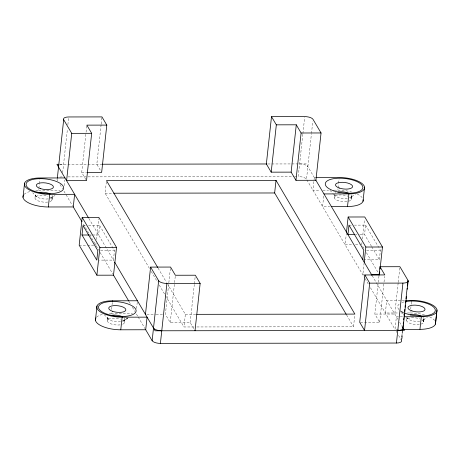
<?xml version="1.0" encoding="UTF-8"?>
<svg xmlns="http://www.w3.org/2000/svg" width="460" height="460" viewBox="0 0 460 460"><rect width="100%" height="100%" fill="white"/><g stroke="black" fill="none" stroke-linecap="round" stroke-linejoin="round"><path stroke-width="0.34" stroke-dasharray="2.3 1.72" d="M423.66 321.764L423.965 318.418L423.591 322.397L424.005 318.987L423.344 320.016L427.374 317.308M35.035 197.547L35.311 194.649L36.144 196.368L32.712 192.78M334.155 197.719L334.5 194.189M406.588 320.545L406.922 317.291L407.479 318.447L406.531 317.457M351.158 199.571L351.584 195.88L351.227 198.939L351.497 196.431L350.6 197.42L355.361 194.206M35.713 190.699A20.625 7.923 6.2 0 1 38.675 190.601L38.83 189.198M38.904 188.496L39.359 184.293M39.439 183.592L39.893 179.383M62.663 172.701L67.419 128.967M67.879 124.729L68.718 116.961M64.141 185.656L64.751 180.044M85.842 179.475L81.707 172.454L86.003 132.9M86.077 132.192L86.767 125.833M101.12 124.677L96.824 164.237L101.303 171.839M101.194 123.976L101.965 116.909M96.031 243.047L95.801 245.151L82.714 222.962M96.41 239.545L98.664 218.764M88.567 225.544L99.647 225.526L98.618 234.991L92.385 234.997M149.454 268.421L105.11 193.229L106.329 182.011M99.647 225.526L114.459 250.637L113.43 260.101L99.578 260.118M107.818 317.199L107.398 321.005L107.732 317.756L108.29 318.906L104.501 314.945M109.336 313.461A20.625 7.923 6.2 0 1 111.107 313.427L111.193 312.639M111.538 309.482L111.791 307.119M112.05 304.75L112.309 302.387M136.574 308.482L137.258 302.168M170.395 268.473L165.405 314.387L170.234 322.575L190.181 322.541L195.011 330.728M170.234 322.575L175.375 275.247M194.039 326.957L183.983 326.974L185.351 314.353L167.906 284.769M190.181 322.541L194.321 284.401M194.402 283.693L195.092 277.34M302.829 134.257L298.235 176.542A6.877 2.639 6.2 0 1 306.492 179.262L311.391 134.148M302.904 133.549L304.669 117.306M311.472 133.446L312.771 121.434M314.301 177.56L312.932 190.181L320.056 190.17M323.731 196.04L322.586 206.557L329.711 206.546M334.299 190.147L337.864 190.141L338.014 188.738M338.089 188.036L338.548 183.827M338.623 183.132L339.083 178.923M346.42 232.846L345.121 244.766L352.74 244.755M361.974 242.604L361.744 244.743L364.274 249.032M362.365 239.045L364.527 219.115M196.909 326.957L353.522 326.715L354.815 314.795M371.427 246.215L364.561 234.577L365.591 225.112L354.51 225.13M364.124 262.873L362.831 274.792L364.216 274.787M363.446 259.716L379.373 259.687L380.403 250.223L378.954 247.773M360.433 322.282L379.667 322.253L374.837 314.065L378.212 282.986M378.287 282.279L378.982 275.919M379.667 322.253L383.962 282.699M384.037 281.991L384.652 276.339M398.159 282.952L394.784 314.03L374.837 314.065M398.233 282.244L399.849 267.415M398.584 329.377L395.019 329.383L396.393 316.762L402.805 316.75M407.445 312.972L410.297 312.967L410.469 311.385M410.722 309.022L410.981 306.653M411.24 304.29L411.493 301.921M51.974 200.031L52.394 196.339L51.416 197.88L54.987 195.471M52.043 199.398L52.394 196.339M124.407 322.857L124.815 319.447L124.16 320.476L127.575 318.165M128.076 317.808L123.481 320.913L128.133 317.797M59.783 164.289L67.614 164.277M67.821 164.277L101.85 164.226M267.777 163.973L306.251 163.909L315.198 179.078M81.707 172.454L86.693 172.448M67.948 176.899L293.928 176.548M294.647 176.548L296.798 176.542M38.675 190.601L60.047 190.566M322.903 190.164L328.601 190.152M105.11 193.229L113.01 193.217M83.024 225.549L85.796 225.544M348.973 225.141L351.739 225.136M89.62 235.002L91.695 234.997M355.563 234.594L356.948 234.588M359.714 234.588L364.561 234.577M79.177 245.18L86.796 245.168M87.492 245.163L93.725 245.157M355.511 244.755L359.668 244.743M100.608 250.654L114.459 250.637M366.551 250.246L380.403 250.223M404.541 300.357L386.733 300.386L385.365 313.007L398.187 312.984M111.107 313.427L132.48 313.392M401.034 312.978L403.886 312.978M146.884 314.416L155.434 314.398M156.147 314.398L163.978 314.387M185.351 314.353L196.127 314.335M401.298 311.431L403.753 312.725M329.935 190.273L332.879 193.344M333.373 193.855L335.334 195.902L334.535 194.752M399.901 310.523L403.69 314.485M365.591 225.112L378.597 247.164M371.789 246.83L379.373 259.687M366.442 252.707L378.367 272.93M372.197 275.73L398.003 319.493M399.613 322.218L402.471 327.072M306.849 179.866L364.648 277.874M365.01 278.49L368.644 284.654M370.461 287.736L395.019 329.383M396.094 331.2L396.808 332.413M398.596 335.449L401.459 340.296M346.616 315.002L353.522 326.715M158.09 268.128L166.451 282.308M151.271 271.503L157.446 281.98M159.263 285.062L165.083 294.923M165.445 295.544L183.983 326.974M88.814 218.356L113.873 260.854M57.885 180.861L57.172 179.647A6.877 2.639 6.2 0 1 56.982 178.894M60.03 184.5L62.537 188.744M63.963 191.17L65.751 194.2M66.114 194.81L72.548 205.729M96.163 245.766L98.693 250.056M100.136 252.505L112.786 273.953M129.133 301.679L130.226 303.525M132.405 307.222L134.952 311.541M136.396 313.996L137.827 316.422M138.19 317.026L144.98 328.555M96.6 317.159A20.625 7.923 6.2 0 1 102.488 314.358M122.394 320.039A8.596 3.3 6.2 0 1 122.739 324.254M120.158 324.892A8.596 3.3 6.2 0 1 109.319 323.104A8.596 3.3 6.2 0 1 109.491 318.837A8.596 3.3 6.2 0 1 120.393 319.194M124.217 317.964A8.596 3.3 6.2 0 1 122.463 321.322M120.554 321.73A8.596 3.3 6.2 0 1 110.377 320.315A8.596 3.3 6.2 0 1 108.681 316.238M24.167 194.333A20.625 7.923 6.2 0 1 30.055 191.532M49.962 197.213A8.596 3.3 6.2 0 1 49.737 201.641M47.725 202.066A8.596 3.3 6.2 0 1 36.886 200.278A8.596 3.3 6.2 0 1 37.059 196.012A8.596 3.3 6.2 0 1 47.961 196.368M51.991 195.379A8.596 3.3 6.2 0 1 50.031 198.496M48.122 198.904A8.596 3.3 6.2 0 1 38.398 197.691A8.596 3.3 6.2 0 1 35.771 193.804M410.297 312.967A20.625 7.923 6.2 0 1 425.201 315.146M429.674 316.882A20.625 7.923 6.2 0 1 434.556 320.39M422.113 319.884A8.596 3.3 6.2 0 1 416.76 324.565A8.596 3.3 6.2 0 1 406.795 319.631A8.596 3.3 6.2 0 1 420.308 318.993M423.407 317.503A8.596 3.3 6.2 0 1 422.056 320.723M419.738 321.27A8.596 3.3 6.2 0 1 406.916 317.285M403.506 312.616A18.906 7.268 6.2 0 1 400.913 311.184M399.027 309.632A18.906 7.268 6.2 0 1 399.78 303.64M401.994 302.542A18.906 7.268 6.2 0 1 404.875 301.72M337.864 190.141A20.625 7.923 6.2 0 1 351.515 191.952M357.242 194.057A20.625 7.923 6.2 0 1 362.123 197.564M349.68 197.058A8.596 3.3 6.2 0 1 344.327 201.739A8.596 3.3 6.2 0 1 334.362 196.805A8.596 3.3 6.2 0 1 347.875 196.167M351.181 194.919A8.596 3.3 6.2 0 1 349.623 197.898M347.306 198.444A8.596 3.3 6.2 0 1 334.604 194.942M335.173 193.137A8.596 3.3 6.2 0 1 336.07 192.602M59.748 164.904A6.877 2.639 6.2 0 1 63.578 164.283M299.604 163.921A6.877 2.639 6.2 0 1 307.861 166.641M59.875 177.1A6.877 2.639 6.2 0 1 62.209 176.905"/><path stroke-width="0.69" d="M403.017 328.428L406.439 296.625M23.012 197.328L24.552 183.183M81.989 221.731L73.266 206.942L48.334 206.977L49.703 194.356A20.625 7.923 6.2 0 1 24.932 186.202A20.625 7.923 6.2 0 1 40.049 177.98L64.981 177.945M57.322 178.244L63.681 119.703A6.877 2.639 6.2 0 1 68.718 116.961L101.965 116.909L106.795 125.097L101.648 172.425L87.406 172.442M63.681 119.703L71.731 133.348L66.591 180.671L86.532 180.642L91.678 133.32L86.848 125.131L106.795 125.097M73.266 206.942L74.635 194.321L49.703 194.356M113.505 275.178L116.524 247.411L98.814 217.39L82.196 217.413L79.177 245.18L96.887 275.201L113.505 275.178L128.771 301.064M82.001 235.014L83.024 225.549L97.836 250.66L96.807 260.124L82.001 235.014L88.924 235.002M96.887 275.201L99.9 247.44L82.196 217.413M95.444 320.154L96.985 306.009M112.395 301.593L112.481 300.805L137.413 300.771M401.614 338.899L401.459 340.296A6.877 2.639 6.2 0 1 396.422 343.039L160.396 343.401A6.877 2.639 6.2 0 1 152.139 340.682L145.699 329.762L120.767 329.803L122.136 317.181A20.625 7.923 6.2 0 1 97.365 309.028A20.625 7.923 6.2 0 1 112.481 300.805M145.458 314.416L150.598 267.093L170.545 267.059L175.375 275.247L195.322 275.218L200.152 283.406L195.011 330.728M145.699 329.762L147.068 317.147L122.136 317.181M152.139 340.682L158.648 280.738L150.598 267.093M160.396 343.401L166.905 283.458A6.877 2.639 6.2 0 1 158.648 280.738M271.503 116.65L266.363 163.973L271.193 172.161L291.134 172.132L295.964 180.32L315.911 180.285L321.051 132.963L313.001 119.318A6.877 2.639 6.2 0 0 304.744 116.598L271.503 116.65L276.333 124.838L271.193 172.161M346.253 314.387L274.649 192.97L276.017 180.349L106.478 180.613L157.728 267.513M291.134 172.132L296.274 124.804L276.333 124.838M295.964 180.32L301.104 132.998L296.274 124.804M331.137 206.54L347.518 206.517L348.893 193.896A20.625 7.923 6.2 0 0 364.009 185.679A20.625 7.923 6.2 0 0 339.233 177.52L315.727 177.554M346.495 232.15L348.139 217.005L364.763 216.976L382.467 247.003L380.069 269.071M363.015 201.313L364.556 187.168M362.75 259.716L363.779 250.251L348.973 225.141L347.944 234.606L354.867 234.594M364.199 262.171L365.844 247.026L348.139 217.005M364.86 274.959L359.72 322.282L364.55 330.47L369.69 283.147L364.86 274.959L384.807 274.925L379.977 266.737L399.924 266.708L407.974 280.353L407.359 286.005M379.057 275.212L379.977 266.737M379.603 273.343L379.759 271.917M396.422 343.039L402.931 283.095A6.877 2.639 6.2 0 0 407.974 280.353M401.839 336.795L402.069 334.69M402.224 333.287L402.603 329.78M403.063 325.559L402.828 327.681A6.877 2.639 6.2 0 1 397.791 330.418M403.213 324.145L403.443 322.029M403.673 319.907L403.903 317.791M404.058 316.376L404.363 313.553M404.593 311.431L404.823 309.315M405.053 307.194L405.289 305.078M405.519 302.956L405.749 300.84M405.979 298.718L407.129 288.127M401.867 338.692L402.097 336.588M411.579 301.133L411.666 300.346L405.967 300.357M402.856 329.372L419.951 329.343L421.325 316.721A20.625 7.923 6.2 0 0 436.442 308.505A20.625 7.923 6.2 0 0 411.666 300.346M435.447 324.139L436.816 311.518M435.614 322.615L436.988 309.994M407.238 289.248L408.158 281.106M71.731 133.348L91.678 133.32M301.104 132.998L321.051 132.963M58.368 164.295L56.931 164.295L88.446 217.741M102.195 164.226L266.737 163.973M113.729 193.217L274.649 192.97M323.961 193.936L348.893 193.896M99.9 247.44L116.524 247.411M365.844 247.026L382.467 247.003M371.139 274.781L379.448 274.764M166.905 283.458L200.152 283.406M369.69 283.147L402.931 283.095M196.845 314.335L354.89 314.094L276.017 180.349M404.231 316.75L421.325 316.721M315.733 179.986L371.956 275.321M402.615 327.313L404.438 330.406L155.118 330.792L114.603 262.091M120.767 329.803A20.625 7.923 6.2 0 1 96.002 317.883M110.998 315.365A8.596 3.3 6.2 0 1 122.613 316.813M48.334 206.977A20.625 7.923 6.2 0 1 23.569 195.057M38.565 192.539A8.596 3.3 6.2 0 1 50.175 193.988M435.424 321.862A20.625 7.923 6.2 0 1 419.951 329.343M410.182 314.899A8.596 3.3 6.2 0 1 421.797 316.353M405.956 301.513A18.906 7.268 6.2 0 1 431.008 305.227A18.906 7.268 6.2 0 1 429.789 314.928A18.906 7.268 6.2 0 1 404.512 313.053M363.181 199.789A20.625 7.923 6.2 0 1 347.518 206.517M337.749 192.073A8.596 3.3 6.2 0 1 349.364 193.528M161.765 330.78A6.877 2.639 6.2 0 1 153.508 328.066M58.541 167.026A6.877 2.639 6.2 0 1 58.742 165.531M107.128 314.197A18.906 7.268 6.2 0 0 136.097 311.081A18.906 7.268 6.2 0 0 108.698 301.708A18.906 7.268 6.2 0 0 107.128 314.197M34.696 191.371A18.906 7.268 6.2 0 0 63.664 188.255A18.906 7.268 6.2 0 0 36.265 178.882A18.906 7.268 6.2 0 0 34.696 191.371M333.885 190.911A18.906 7.268 6.2 0 0 362.854 187.795A18.906 7.268 6.2 0 0 335.449 178.422A18.906 7.268 6.2 0 0 333.885 190.911M339.434 188.071A8.596 3.3 6.2 0 0 352.601 186.656A8.596 3.3 6.2 0 0 340.147 182.396A8.596 3.3 6.2 0 0 339.434 188.071M411.867 310.897A8.596 3.3 6.2 0 0 425.034 309.482A8.596 3.3 6.2 0 0 412.58 305.221A8.596 3.3 6.2 0 0 411.867 310.897M112.683 311.357A8.596 3.3 6.2 0 0 125.85 309.942A8.596 3.3 6.2 0 0 113.396 305.681A8.596 3.3 6.2 0 0 112.683 311.357M40.25 188.531A8.596 3.3 6.2 0 0 53.417 187.117A8.596 3.3 6.2 0 0 40.963 182.856A8.596 3.3 6.2 0 0 40.25 188.531"/></g></svg>
